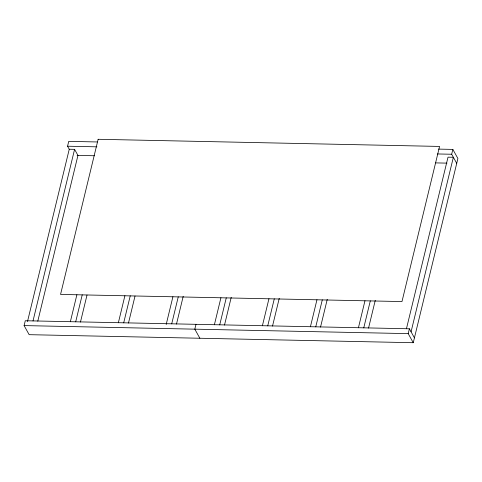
<?xml version="1.0" encoding="UTF-8"?>
<svg xmlns="http://www.w3.org/2000/svg" width="482" height="482" viewBox="0 0 482 482"><rect width="100%" height="100%" fill="white"/><g stroke="black" fill="none" stroke-linecap="round" stroke-linejoin="round"><path stroke-width="0.72" d="M438.572 149.107L452.845 149.408L457.9 158.488L413.261 342.714L29.155 334.677L24.1 325.591L25.275 320.747L409.381 328.784L414.436 337.864M69.372 149.456L67.564 146.215L68.739 141.365L97.316 141.961M27.492 321.578L69.251 149.239L74.583 149.354L77.951 155.403L37.789 321.175M33.005 320.964L74.583 149.354M70.348 321.747L76.891 294.725M75.68 321.856L82.229 294.839M80.464 322.066L87.013 295.05M118.361 322.747L124.904 295.731M123.693 322.862L130.242 295.84M128.477 323.073L135.026 296.05M166.194 324.482L172.918 296.737M171.706 323.868L178.256 296.846M176.49 324.079L183.214 296.328M195.987 324.32L194.812 329.164L199.867 338.25M214.388 324.76L220.931 297.737M219.72 324.874L226.269 297.852M224.504 325.085L231.227 297.334M262.401 325.766L268.944 298.744M267.733 325.874L274.282 298.858M272.517 326.085L279.241 298.34M310.414 326.772L316.957 299.75M315.746 326.88L322.295 299.864M320.53 327.091L327.254 299.346M358.427 327.772L364.97 300.756M363.759 327.887L370.309 300.864M368.543 328.097L375.267 300.346M406.44 328.778L448.019 157.168L453.357 157.283L411.068 331.815M413.261 342.714L408.206 333.634L409.381 328.784M456.725 163.332L451.67 154.252L452.845 149.408M67.564 146.215L96.894 146.829M437.397 153.957L451.67 154.252M77.132 155.391L94.43 155.752M435.686 162.892L446.959 163.133M24.1 325.591L408.206 333.634M98.141 139.286L60.551 294.424L401.982 301.569L439.572 146.432L98.141 139.286"/></g></svg>
